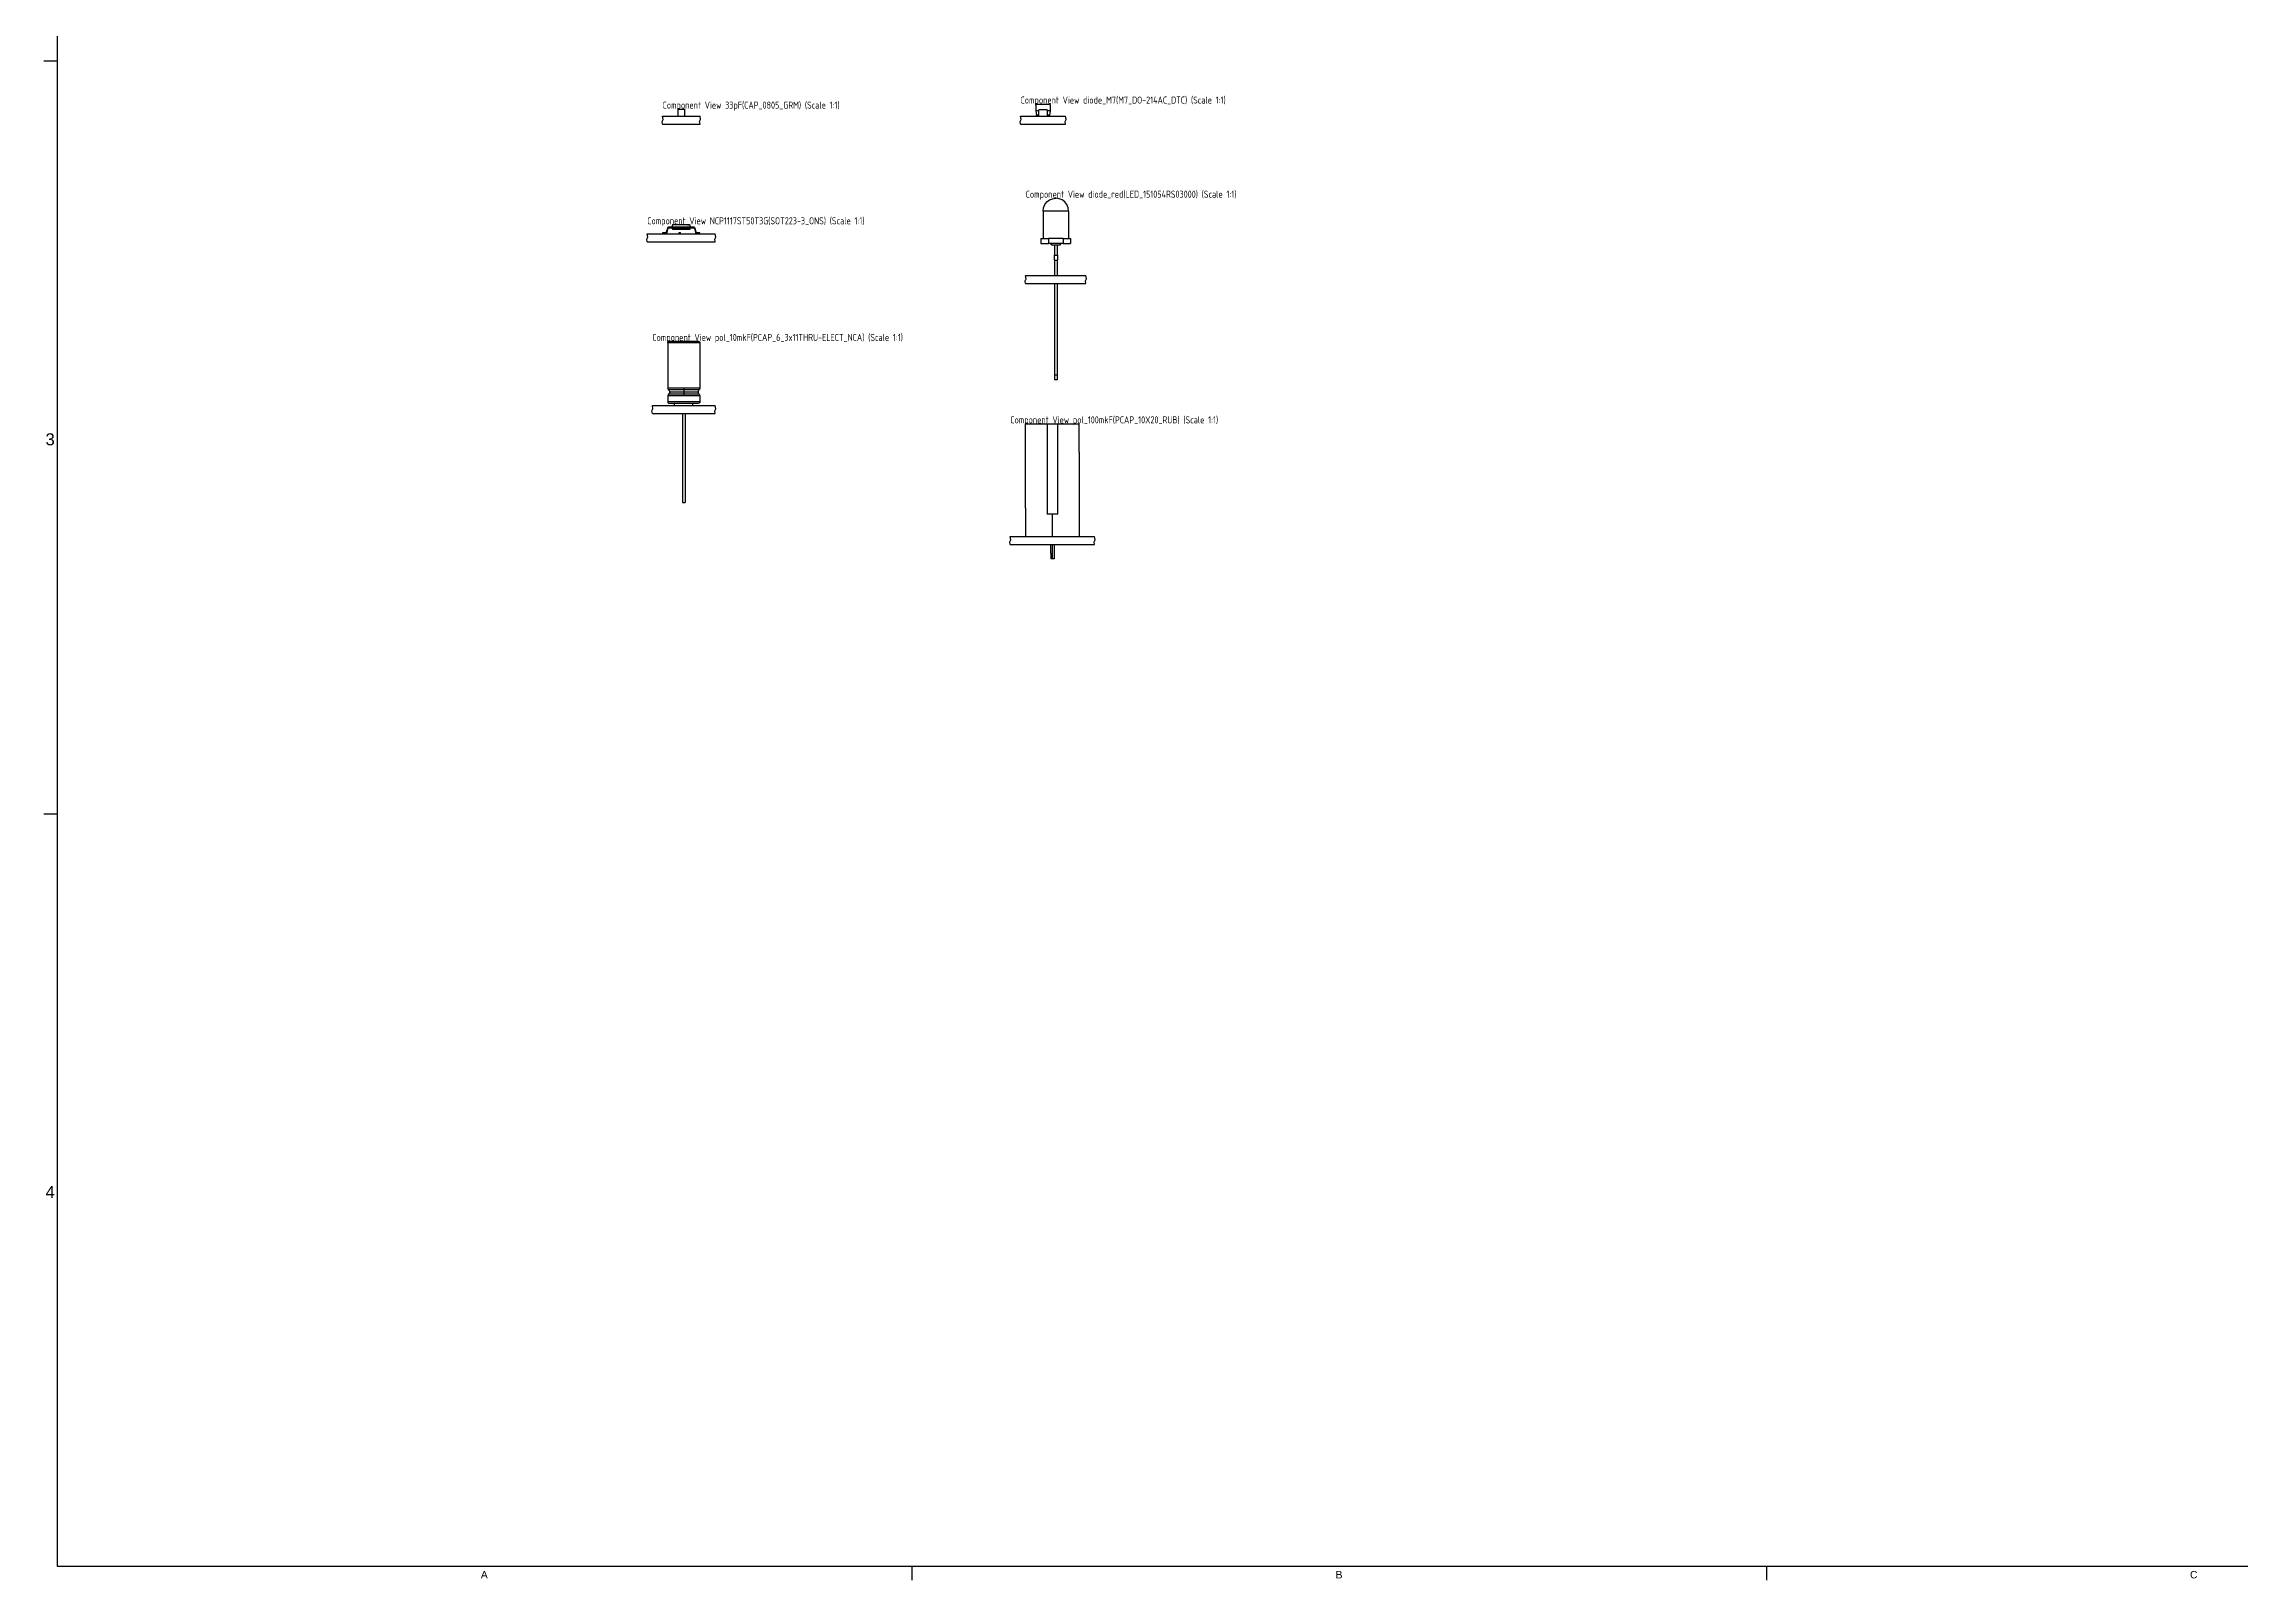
# Model space of a CAD drawing. Header units: inches. Extents: x -969 to 2045, y -594 to 12.
# Drawn here: x 0 to 429.5, y -594 to -293.7 of the extents above; entities that cross this region are included whole.
import ezdxf

# ---------------------------------------------------------------- set-up
doc = ezdxf.new("R2010")
doc.units = ezdxf.units.IN
doc.header["$MEASUREMENT"] = 0
doc.styles.add('Arial0', font='arial.ttf', dxfattribs={"height": 2.265495})
doc.styles.add('GOST type A0', font='gost.TTF', dxfattribs={"height": 2.116667})

msp = doc.modelspace()

# ---------------------------------------------------------------- linework, layer by layer
at = {"color": 7}
for p, q in [((2.646, -591.354), (2.646, -2.646)), ((0, -297), (2.646, -297)), ((120.878, -308.841), (121.078, -308.441)), ((120.978, -309.341), (120.878, -308.841)), ((120.978, -307.769), (128.324, -307.769)), ((121.078, -308.441), (120.978, -307.769)), ((123.978, -306.423), (125.324, -306.423)), ((123.978, -306.423), (123.978, -307.769)), ((125.324, -307.769), (125.324, -306.423)), ((128.224, -308.841), (128.424, -308.441)), ((128.324, -309.341), (128.224, -308.841)), ((128.424, -308.441), (128.324, -307.769)), ((190.878, -308.841), (191.078, -308.441)), ((190.978, -309.341), (190.878, -308.841)), ((190.978, -307.769), (199.772, -307.769)), ((191.078, -308.441), (190.978, -307.769)), ((193.978, -305.483), (193.978, -306.766)), ((196.772, -305.483), (193.978, -305.483)), ((193.978, -306.766), (194.109, -307.591)), ((194.549, -306.766), (193.978, -306.766)), ((194.077, -305.432), (196.673, -305.432)), ((194.077, -305.432), (194.077, -305.483)), ((194.109, -307.769), (194.109, -307.591)), ((194.549, -307.591), (194.109, -307.591)), ((194.549, -307.769), (194.549, -306.563)), ((196.201, -306.563), (194.549, -306.563)), ((196.201, -306.563), (196.201, -307.769)), ((196.772, -306.766), (196.201, -306.766)), ((196.641, -307.591), (196.201, -307.591)), ((196.772, -306.766), (196.641, -307.591)), ((196.641, -307.591), (196.641, -307.769)), ((196.673, -305.483), (196.673, -305.432)), ((196.772, -305.483), (196.772, -306.766)), ((199.672, -308.841), (199.872, -308.441)), ((199.772, -309.341), (199.672, -308.841)), ((199.872, -308.441), (199.772, -307.769)), ((120.978, -309.341), (128.324, -309.341)), ((190.978, -309.341), (199.772, -309.341)), ((195.378, -326.341), (195.463, -325.693)), ((195.378, -326.341), (195.378, -331.691)), ((195.463, -326.341), (195.378, -326.341)), ((195.463, -325.693), (195.713, -325.091)), ((195.713, -326.341), (195.463, -326.341)), ((195.713, -325.091), (196.11, -324.573)), ((196.11, -326.341), (195.713, -326.341)), ((196.11, -324.573), (196.628, -324.175)), ((196.628, -326.341), (196.11, -326.341)), ((196.628, -324.175), (197.231, -323.926)), ((197.231, -326.341), (196.628, -326.341)), ((197.231, -323.926), (197.878, -323.841)), ((197.878, -326.341), (197.231, -326.341)), ((198.525, -323.926), (197.878, -323.841)), ((198.525, -326.341), (197.878, -326.341)), ((199.128, -324.175), (198.525, -323.926)), ((199.128, -326.341), (198.525, -326.341)), ((199.646, -324.573), (199.128, -324.175)), ((199.646, -326.341), (199.128, -326.341)), ((200.043, -325.091), (199.646, -324.573)), ((200.043, -326.341), (199.646, -326.341)), ((200.293, -325.693), (200.043, -325.091)), ((200.293, -326.341), (200.043, -326.341)), ((200.378, -326.341), (200.293, -325.693)), ((200.378, -326.341), (200.293, -326.341)), ((200.378, -326.341), (200.378, -331.691)), ((120.978, -330.617), (120.978, -330.769)), ((121.555, -330.617), (120.978, -330.617)), ((121.594, -330.612), (121.555, -330.617)), ((121.631, -330.597), (121.594, -330.612)), ((121.662, -330.572), (121.631, -330.597)), ((121.687, -330.541), (121.662, -330.572)), ((121.702, -330.504), (121.687, -330.541)), ((121.911, -329.725), (121.702, -330.504)), ((121.707, -330.728), (121.77, -330.68)), ((121.77, -330.68), (121.819, -330.617)), ((121.819, -330.617), (121.849, -330.543)), ((121.849, -330.543), (122.058, -329.764)), ((121.941, -329.652), (121.911, -329.725)), ((121.989, -329.589), (121.941, -329.652)), ((122.052, -329.54), (121.989, -329.589)), ((122.126, -329.51), (122.052, -329.54)), ((122.058, -329.764), (122.073, -329.728)), ((122.073, -329.728), (122.097, -329.696)), ((122.097, -329.696), (122.129, -329.672)), ((122.205, -329.499), (122.126, -329.51)), ((122.129, -329.672), (122.165, -329.657)), ((122.165, -329.657), (122.205, -329.651)), ((122.781, -329.499), (122.205, -329.499)), ((122.205, -329.651), (122.781, -329.651)), ((122.909, -329.042), (122.781, -329.484)), ((122.781, -329.484), (122.781, -329.667)), ((126.465, -329.484), (122.781, -329.484)), ((122.781, -329.667), (122.959, -329.956)), ((126.465, -329.667), (122.781, -329.667)), ((126.337, -329.042), (122.909, -329.042)), ((126.287, -329.956), (122.959, -329.956)), ((124.242, -330.515), (124.496, -330.515)), ((124.242, -330.769), (124.242, -330.515)), ((124.496, -330.769), (124.496, -330.515)), ((125.843, -329.039), (125.847, -329.039)), ((125.843, -329.039), (125.843, -329.039)), ((125.843, -329.042), (125.843, -329.039)), ((125.843, -329.042), (125.843, -329.042)), ((125.847, -329.039), (125.857, -329.039)), ((125.857, -329.039), (125.872, -329.039)), ((125.872, -329.039), (125.89, -329.039)), ((125.89, -329.039), (125.912, -329.039)), ((125.912, -329.039), (125.935, -329.039)), ((125.935, -329.039), (125.958, -329.039)), ((125.935, -329.042), (125.935, -329.039)), ((125.958, -329.039), (125.979, -329.039)), ((125.979, -329.039), (125.998, -329.039)), ((125.998, -329.039), (126.013, -329.039)), ((126.013, -329.039), (126.022, -329.039)), ((126.022, -329.039), (126.027, -329.039)), ((126.027, -329.039), (126.027, -329.039)), ((126.027, -329.04), (126.027, -329.039)), ((126.027, -329.04), (126.027, -329.042)), ((126.287, -329.956), (126.465, -329.667)), ((126.465, -329.484), (126.337, -329.042)), ((126.465, -329.667), (126.465, -329.484)), ((127.041, -329.499), (126.465, -329.499)), ((126.465, -329.651), (127.041, -329.651)), ((127.12, -329.51), (127.041, -329.499)), ((127.041, -329.651), (127.08, -329.657)), ((127.08, -329.657), (127.117, -329.672)), ((127.117, -329.672), (127.148, -329.696)), ((127.193, -329.54), (127.12, -329.51)), ((127.148, -329.696), (127.173, -329.728)), ((127.173, -329.728), (127.188, -329.764)), ((127.188, -329.764), (127.397, -330.543)), ((127.256, -329.589), (127.193, -329.54)), ((127.305, -329.652), (127.256, -329.589)), ((127.335, -329.725), (127.305, -329.652)), ((127.544, -330.504), (127.335, -329.725)), ((127.397, -330.543), (127.427, -330.617)), ((127.427, -330.617), (127.475, -330.68)), ((127.475, -330.68), (127.538, -330.728)), ((127.559, -330.541), (127.544, -330.504)), ((127.583, -330.572), (127.559, -330.541)), ((127.615, -330.597), (127.583, -330.572)), ((127.651, -330.612), (127.615, -330.597)), ((127.691, -330.617), (127.651, -330.612)), ((128.268, -330.617), (127.691, -330.617)), ((128.268, -330.769), (128.268, -330.617)), ((117.878, -331.841), (118.078, -331.441)), ((117.978, -332.341), (117.878, -331.841)), ((117.978, -330.769), (131.268, -330.769)), ((118.078, -331.441), (117.978, -330.769)), ((117.978, -332.341), (131.268, -332.341)), ((121.555, -330.769), (121.634, -330.759)), ((121.634, -330.759), (121.707, -330.728)), ((127.538, -330.728), (127.612, -330.759)), ((127.612, -330.759), (127.691, -330.769)), ((131.168, -331.841), (131.368, -331.441)), ((131.268, -332.341), (131.168, -331.841)), ((131.368, -331.441), (131.268, -330.769)), ((194.978, -331.691), (194.978, -332.691)), ((194.978, -331.691), (195.076, -331.691)), ((194.978, -332.691), (195.076, -332.691)), ((195.076, -331.691), (195.366, -331.691)), ((195.076, -332.691), (195.366, -332.691)), ((195.366, -331.691), (195.826, -331.691)), ((195.366, -332.691), (195.826, -332.691)), ((195.826, -331.691), (196.425, -331.691)), ((195.826, -332.691), (196.425, -332.691)), ((199.33, -331.691), (196.425, -331.691)), ((196.425, -331.691), (196.425, -332.691)), ((199.33, -332.691), (196.425, -332.691)), ((196.888, -332.768), (196.878, -332.691)), ((196.918, -332.841), (196.888, -332.768)), ((196.966, -332.903), (196.918, -332.841)), ((197.028, -332.95), (196.966, -332.903)), ((197.1, -332.98), (197.028, -332.95)), ((197.1, -332.98), (197.202, -332.991)), ((197.272, -332.991), (197.202, -332.991)), ((197.383, -332.991), (197.272, -332.991)), ((197.528, -332.991), (197.383, -332.991)), ((197.697, -332.991), (197.528, -332.991)), ((197.528, -334.941), (197.528, -335.941)), ((197.528, -334.941), (197.54, -334.941)), ((197.54, -334.941), (197.575, -334.941)), ((197.575, -334.941), (197.63, -334.941)), ((197.628, -332.991), (197.628, -334.941)), ((197.63, -334.941), (197.703, -334.941)), ((197.878, -332.991), (197.697, -332.991)), ((197.703, -334.941), (197.787, -334.941)), ((197.787, -334.941), (197.878, -334.941)), ((198.059, -332.991), (197.878, -332.991)), ((197.878, -334.941), (197.968, -334.941)), ((197.968, -334.941), (198.053, -334.941)), ((198.053, -334.941), (198.125, -334.941)), ((198.228, -332.991), (198.059, -332.991)), ((198.125, -334.941), (198.181, -334.941)), ((198.128, -332.991), (198.128, -334.941)), ((198.181, -334.941), (198.216, -334.941)), ((198.216, -334.941), (198.228, -334.941)), ((198.373, -332.991), (198.228, -332.991)), ((198.228, -334.941), (198.228, -335.941)), ((198.484, -332.991), (198.373, -332.991)), ((198.554, -332.991), (198.484, -332.991)), ((198.655, -332.98), (198.554, -332.991)), ((198.655, -332.98), (198.728, -332.95)), ((198.728, -332.95), (198.79, -332.903)), ((198.79, -332.903), (198.838, -332.841)), ((198.838, -332.841), (198.868, -332.768)), ((198.868, -332.768), (198.878, -332.691)), ((199.33, -331.691), (199.33, -332.691)), ((199.33, -331.691), (199.93, -331.691)), ((199.33, -332.691), (199.93, -332.691)), ((199.93, -331.691), (200.39, -331.691)), ((199.93, -332.691), (200.39, -332.691)), ((200.39, -331.691), (200.679, -331.691)), ((200.39, -332.691), (200.679, -332.691)), ((200.679, -331.691), (200.778, -331.691)), ((200.679, -332.691), (200.778, -332.691)), ((200.778, -331.691), (200.778, -332.691)), ((191.978, -338.941), (203.778, -338.941)), ((192.078, -339.612), (191.978, -338.941)), ((197.528, -335.941), (197.54, -335.941)), ((197.54, -335.941), (197.575, -335.941)), ((197.575, -335.941), (197.63, -335.941)), ((197.628, -335.941), (197.628, -338.941)), ((197.63, -335.941), (197.703, -335.941)), ((197.703, -335.941), (197.787, -335.941)), ((197.787, -335.941), (197.878, -335.941)), ((197.878, -335.941), (197.968, -335.941)), ((197.968, -335.941), (198.053, -335.941)), ((198.053, -335.941), (198.125, -335.941)), ((198.125, -335.941), (198.181, -335.941)), ((198.128, -335.941), (198.128, -338.941)), ((198.181, -335.941), (198.216, -335.941)), ((198.216, -335.941), (198.228, -335.941)), ((203.878, -339.612), (203.778, -338.941)), ((191.878, -340.012), (192.078, -339.612)), ((191.978, -340.512), (191.878, -340.012)), ((191.978, -340.512), (203.778, -340.512)), ((197.628, -340.512), (197.628, -358.341)), ((198.128, -340.512), (198.128, -358.341)), ((203.678, -340.012), (203.878, -339.612)), ((203.778, -340.512), (203.678, -340.012)), ((121.988, -352.058), (121.978, -352.134)), ((122.085, -352.134), (121.978, -352.134)), ((121.978, -352.134), (121.978, -360.987)), ((122.017, -351.987), (121.988, -352.058)), ((122.064, -351.926), (122.017, -351.987)), ((122.124, -351.88), (122.064, -351.926)), ((122.4, -352.134), (122.085, -352.134)), ((122.195, -351.851), (122.124, -351.88)), ((122.368, -351.841), (122.195, -351.851)), ((122.654, -351.841), (122.368, -351.841)), ((122.9, -352.134), (122.4, -352.134)), ((123.108, -351.841), (122.654, -351.841)), ((123.553, -352.134), (122.9, -352.134)), ((123.699, -351.841), (123.108, -351.841)), ((124.312, -352.134), (123.553, -352.134)), ((124.388, -351.841), (123.699, -351.841)), ((125.128, -352.134), (124.312, -352.134)), ((125.128, -351.841), (124.388, -351.841)), ((125.867, -351.841), (125.128, -351.841)), ((125.128, -351.851), (125.128, -352.091)), ((125.943, -352.134), (125.128, -352.134)), ((126.556, -351.841), (125.867, -351.841)), ((126.703, -352.134), (125.943, -352.134)), ((127.148, -351.841), (126.556, -351.841)), ((127.355, -352.134), (126.703, -352.134)), ((127.602, -351.841), (127.148, -351.841)), ((127.856, -352.134), (127.355, -352.134)), ((127.887, -351.841), (127.602, -351.841)), ((128.17, -352.134), (127.856, -352.134)), ((127.984, -351.841), (127.887, -351.841)), ((127.984, -351.841), (128.06, -351.851)), ((128.06, -351.851), (128.131, -351.88)), ((128.131, -351.88), (128.192, -351.926)), ((128.278, -352.134), (128.17, -352.134)), ((128.192, -351.926), (128.238, -351.987)), ((128.238, -351.987), (128.268, -352.058)), ((128.268, -352.058), (128.278, -352.134)), ((128.278, -352.134), (128.278, -360.987)), ((197.628, -358.341), (197.636, -358.341)), ((197.628, -358.341), (197.628, -359.341)), ((197.636, -359.341), (197.628, -359.341)), ((197.636, -358.341), (197.661, -358.341)), ((197.661, -359.341), (197.636, -359.341)), ((197.661, -358.341), (197.701, -358.341)), ((197.701, -359.341), (197.661, -359.341)), ((197.701, -358.341), (197.753, -358.341)), ((197.753, -359.341), (197.701, -359.341)), ((197.753, -358.341), (197.813, -358.341)), ((197.813, -359.341), (197.753, -359.341)), ((197.813, -358.341), (197.878, -358.341)), ((197.878, -359.341), (197.813, -359.341)), ((197.878, -358.341), (197.942, -358.341)), ((197.942, -359.341), (197.878, -359.341)), ((197.942, -358.341), (198.003, -358.341)), ((198.003, -359.341), (197.942, -359.341)), ((198.003, -358.341), (198.055, -358.341)), ((198.055, -359.341), (198.003, -359.341)), ((198.055, -358.341), (198.094, -358.341)), ((198.094, -359.341), (198.055, -359.341)), ((198.094, -358.341), (198.119, -358.341)), ((198.119, -359.341), (198.094, -359.341)), ((198.119, -358.341), (198.128, -358.341)), ((198.128, -359.341), (198.119, -359.341)), ((198.128, -358.341), (198.128, -359.341)), ((118.878, -365.412), (119.078, -365.012)), ((118.978, -364.341), (131.278, -364.341)), ((119.078, -365.012), (118.978, -364.341)), ((122.085, -360.987), (121.978, -360.987)), ((121.978, -360.987), (121.996, -361.106)), ((121.996, -362.375), (121.978, -362.494)), ((122.085, -362.494), (121.978, -362.494)), ((121.978, -362.494), (121.978, -363.647)), ((122.085, -363.647), (121.978, -363.647)), ((121.978, -363.647), (121.988, -363.723)), ((121.988, -363.723), (122.017, -363.794)), ((121.996, -361.106), (122.047, -361.215)), ((122.047, -362.266), (121.996, -362.375)), ((122.017, -363.794), (122.064, -363.855)), ((122.129, -361.304), (122.047, -361.215)), ((122.129, -362.177), (122.047, -362.266)), ((122.064, -363.855), (122.124, -363.901)), ((122.4, -360.987), (122.085, -360.987)), ((122.4, -362.494), (122.085, -362.494)), ((122.4, -363.647), (122.085, -363.647)), ((122.124, -363.901), (122.195, -363.931)), ((122.231, -361.304), (122.129, -361.304)), ((122.129, -361.304), (122.24, -361.427)), ((122.24, -362.054), (122.129, -362.177)), ((122.231, -362.177), (122.129, -362.177)), ((122.195, -363.931), (122.271, -363.941)), ((122.53, -361.304), (122.231, -361.304)), ((122.53, -362.177), (122.231, -362.177)), ((122.24, -361.427), (122.311, -361.577)), ((122.311, -361.905), (122.24, -362.054)), ((122.368, -363.941), (122.271, -363.941)), ((122.311, -361.577), (122.336, -361.741)), ((122.336, -361.741), (122.311, -361.905)), ((122.431, -361.741), (122.336, -361.741)), ((122.654, -363.941), (122.368, -363.941)), ((122.9, -360.987), (122.4, -360.987)), ((122.9, -362.494), (122.4, -362.494)), ((122.9, -363.647), (122.4, -363.647)), ((122.71, -361.741), (122.431, -361.741)), ((123.007, -361.304), (122.53, -361.304)), ((123.007, -362.177), (122.53, -362.177)), ((123.108, -363.941), (122.654, -363.941)), ((123.154, -361.741), (122.71, -361.741)), ((123.553, -360.987), (122.9, -360.987)), ((123.553, -362.494), (122.9, -362.494)), ((123.553, -363.647), (122.9, -363.647)), ((123.628, -361.304), (123.007, -361.304)), ((123.628, -362.177), (123.007, -362.177)), ((123.699, -363.941), (123.108, -363.941)), ((123.732, -361.741), (123.154, -361.741)), ((123.331, -364.341), (123.331, -363.941)), ((124.312, -360.987), (123.553, -360.987)), ((124.312, -362.494), (123.553, -362.494)), ((124.312, -363.647), (123.553, -363.647)), ((124.352, -361.304), (123.628, -361.304)), ((124.352, -362.177), (123.628, -362.177)), ((124.388, -363.941), (123.699, -363.941)), ((124.405, -361.741), (123.732, -361.741)), ((125.128, -360.987), (124.312, -360.987)), ((125.128, -362.494), (124.312, -362.494)), ((125.128, -363.647), (124.312, -363.647)), ((125.128, -361.304), (124.352, -361.304)), ((125.128, -362.177), (124.352, -362.177)), ((125.128, -363.941), (124.388, -363.941)), ((125.128, -361.741), (124.405, -361.741)), ((125.128, -360.987), (125.128, -362.494)), ((125.943, -360.987), (125.128, -360.987)), ((125.904, -361.304), (125.128, -361.304)), ((125.85, -361.741), (125.128, -361.741)), ((125.904, -362.177), (125.128, -362.177)), ((125.943, -362.494), (125.128, -362.494)), ((125.128, -363.647), (125.128, -363.723)), ((125.943, -363.647), (125.128, -363.647)), ((125.867, -363.941), (125.128, -363.941)), ((126.524, -361.741), (125.85, -361.741)), ((126.556, -363.941), (125.867, -363.941)), ((126.627, -361.304), (125.904, -361.304)), ((126.627, -362.177), (125.904, -362.177)), ((126.703, -360.987), (125.943, -360.987)), ((126.703, -362.494), (125.943, -362.494)), ((126.703, -363.647), (125.943, -363.647)), ((127.102, -361.741), (126.524, -361.741)), ((127.148, -363.941), (126.556, -363.941)), ((127.249, -361.304), (126.627, -361.304)), ((127.249, -362.177), (126.627, -362.177)), ((127.355, -360.987), (126.703, -360.987)), ((127.355, -362.494), (126.703, -362.494)), ((127.355, -363.647), (126.703, -363.647)), ((126.924, -364.341), (126.924, -363.941)), ((127.546, -361.741), (127.102, -361.741)), ((127.602, -363.941), (127.148, -363.941)), ((127.725, -361.304), (127.249, -361.304)), ((127.725, -362.177), (127.249, -362.177)), ((127.856, -360.987), (127.355, -360.987)), ((127.856, -362.494), (127.355, -362.494)), ((127.856, -363.647), (127.355, -363.647)), ((127.824, -361.741), (127.546, -361.741)), ((127.887, -363.941), (127.602, -363.941)), ((128.025, -361.304), (127.725, -361.304)), ((128.025, -362.177), (127.725, -362.177)), ((127.92, -361.741), (127.824, -361.741)), ((128.17, -360.987), (127.856, -360.987)), ((128.17, -362.494), (127.856, -362.494)), ((128.17, -363.647), (127.856, -363.647)), ((128.06, -363.931), (127.887, -363.941)), ((127.944, -361.577), (127.92, -361.741)), ((127.92, -361.741), (127.944, -361.905)), ((128.015, -361.427), (127.944, -361.577)), ((127.944, -361.905), (128.015, -362.054)), ((128.127, -361.304), (128.015, -361.427)), ((128.015, -362.054), (128.127, -362.177)), ((128.127, -361.304), (128.025, -361.304)), ((128.127, -362.177), (128.025, -362.177)), ((128.131, -363.901), (128.06, -363.931)), ((128.208, -361.215), (128.127, -361.304)), ((128.127, -362.177), (128.208, -362.266)), ((128.192, -363.855), (128.131, -363.901)), ((128.278, -360.987), (128.17, -360.987)), ((128.278, -362.494), (128.17, -362.494)), ((128.278, -363.647), (128.17, -363.647)), ((128.238, -363.794), (128.192, -363.855)), ((128.26, -361.106), (128.208, -361.215)), ((128.208, -362.266), (128.26, -362.375)), ((128.268, -363.723), (128.238, -363.794)), ((128.26, -361.106), (128.278, -360.987)), ((128.26, -362.375), (128.278, -362.494)), ((128.278, -363.647), (128.268, -363.723)), ((128.278, -362.494), (128.278, -363.647)), ((131.178, -365.412), (131.378, -365.012)), ((131.378, -365.012), (131.278, -364.341)), ((118.978, -365.912), (118.878, -365.412)), ((118.978, -365.912), (131.278, -365.912)), ((124.878, -365.912), (124.878, -383.341)), ((125.378, -365.912), (125.378, -383.341)), ((131.278, -365.912), (131.178, -365.412)), ((191.978, -367.976), (191.988, -367.976)), ((191.978, -384.451), (191.978, -367.976)), ((191.988, -367.976), (192.234, -367.976)), ((192.234, -367.976), (192.794, -367.976)), ((192.794, -367.976), (193.632, -367.976)), ((193.632, -367.976), (194.696, -367.976)), ((194.696, -367.976), (195.918, -367.976)), ((195.918, -367.976), (196.2, -367.976)), ((196.2, -367.96), (196.88, -367.96)), ((196.2, -367.96), (196.2, -385.582)), ((196.88, -367.96), (197.566, -367.96)), ((197.566, -367.96), (198.246, -367.96)), ((198.246, -385.582), (198.246, -367.96)), ((198.246, -367.976), (198.527, -367.976)), ((198.527, -367.976), (199.75, -367.976)), ((199.75, -367.976), (200.813, -367.976)), ((200.813, -367.976), (201.651, -367.976)), ((201.651, -367.976), (202.211, -367.976)), ((202.211, -367.976), (202.458, -367.976)), ((202.458, -367.976), (202.468, -367.976)), ((202.468, -373.496), (202.468, -367.976)), ((202.468, -373.496), (202.468, -389.972)), ((124.878, -383.341), (124.886, -383.341)), ((124.886, -383.341), (124.911, -383.341)), ((124.911, -383.341), (124.951, -383.341)), ((124.951, -383.341), (125.003, -383.341)), ((125.003, -383.341), (125.063, -383.341)), ((125.063, -383.341), (125.128, -383.341)), ((125.128, -383.341), (125.192, -383.341)), ((125.192, -383.341), (125.253, -383.341)), ((125.253, -383.341), (125.305, -383.341)), ((125.305, -383.341), (125.344, -383.341)), ((125.344, -383.341), (125.369, -383.341)), ((125.369, -383.341), (125.378, -383.341)), ((191.978, -384.451), (191.978, -389.972)), ((196.88, -385.582), (196.2, -385.582)), ((197.566, -385.582), (196.88, -385.582)), ((197.223, -389.972), (197.223, -385.582)), ((198.246, -385.582), (197.566, -385.582)), ((188.878, -391.043), (189.078, -390.643)), ((188.978, -389.972), (205.468, -389.972)), ((189.078, -390.643), (188.978, -389.972)), ((205.368, -391.043), (205.568, -390.643)), ((205.568, -390.643), (205.468, -389.972)), ((188.978, -391.543), (188.878, -391.043)), ((188.978, -391.543), (205.468, -391.543)), ((196.918, -393.244), (196.918, -391.543)), ((196.918, -393.244), (196.918, -394.341)), ((196.919, -394.341), (196.918, -394.341)), ((196.933, -394.341), (196.919, -394.341)), ((196.966, -394.341), (196.933, -394.341)), ((197.014, -394.341), (196.966, -394.341)), ((197.076, -394.341), (197.014, -394.341)), ((197.147, -394.341), (197.076, -394.341)), ((197.223, -394.341), (197.147, -394.341)), ((197.223, -394.341), (197.223, -391.543)), ((197.299, -394.341), (197.223, -394.341)), ((197.37, -394.341), (197.299, -394.341)), ((197.432, -394.341), (197.37, -394.341)), ((197.48, -394.341), (197.432, -394.341)), ((197.513, -394.341), (197.48, -394.341)), ((197.527, -394.341), (197.513, -394.341)), ((197.528, -394.341), (197.527, -394.341)), ((197.528, -391.543), (197.528, -394.341)), ((205.468, -391.543), (205.368, -391.043)), ((0, -444.177), (2.646, -444.177)), ((838.354, -591.354), (2.646, -591.354)), ((169.787, -594), (169.787, -591.354)), ((336.929, -594), (336.929, -591.354))]:
    msp.add_line(p, q, dxfattribs=at)

# ---------------------------------------------------------------- texts
for s, height, style, p in [('Component View 33pF(CAP_0805_GRM) (Scale 1:1)', 1.37958, 'GOST type A0', (120.978, -306.32)), ('Component View diode_M7(M7_DO-214AC_DTC) (Scale 1:1)', 1.37958, 'GOST type A0', (190.978, -305.329)), ('Component View diode_red(LED_151054RS03000) (Scale 1:1)', 1.37958, 'GOST type A0', (191.978, -323.737)), ('Component View NCP1117ST50T3G(SOT223-3_ONS) (Scale 1:1)', 1.37958, 'GOST type A0', (117.978, -328.936)), ('Component View pol_10mkF(PCAP_6_3x11THRU-ELECT_NCA) (Scale 1:1)', 1.37958, 'GOST type A0', (118.978, -351.737)), ('Component View pol_100mkF(PCAP_10X20_RUB) (Scale 1:1)', 1.37958, 'GOST type A0', (188.978, -367.856)), ('3', 2.337, 'Arial0', (0.31, -372.138)), ('4', 2.337, 'Arial0', (0.31, -519.315)), ('A', 1.453, 'Arial0', (85.441, -593.674)), ('B', 1.453, 'Arial0', (252.583, -593.674)), ('C', 1.453, 'Arial0', (419.66, -593.674))]:
    msp.add_text(s, height=height, dxfattribs=dict(at, style=style)).set_placement(p)

doc.saveas('drawing.dxf')
